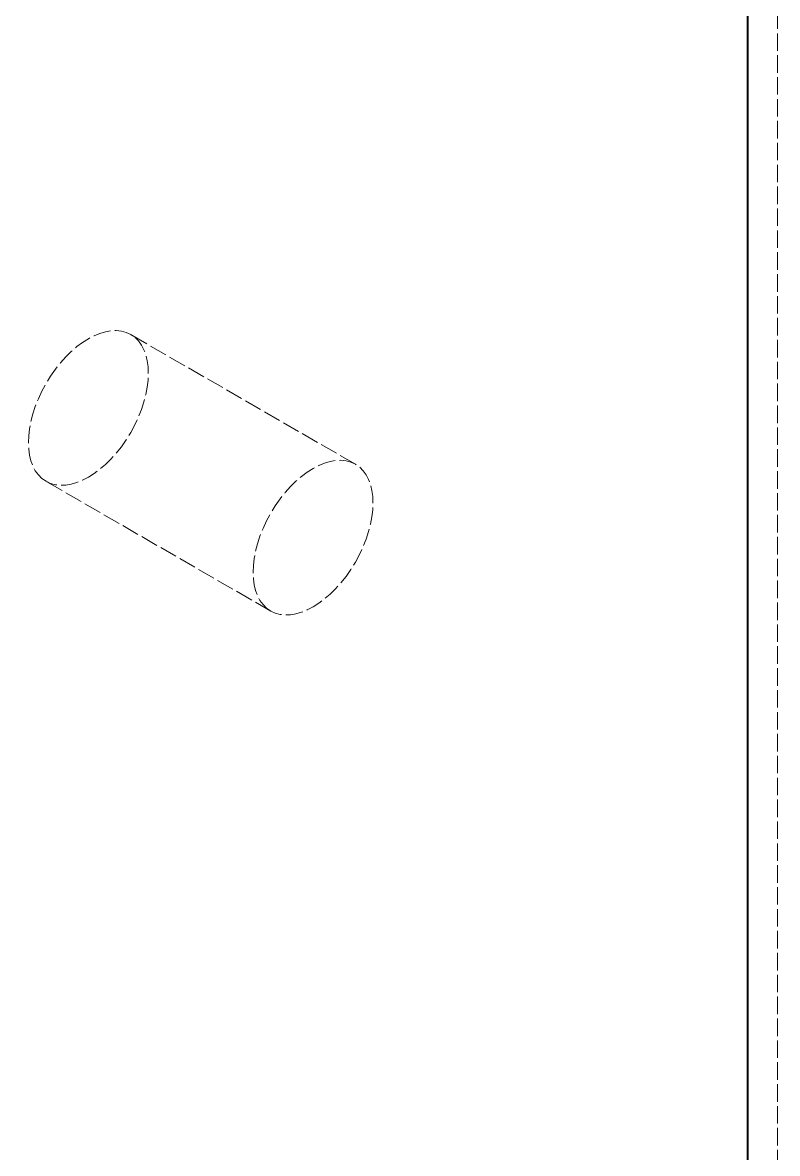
# Model space of a CAD drawing. Header units: millimetres. Extents: x 0 to 3567, y 0 to 2523.
# Drawn here: x 3231.59 to 3252.97, y 2151.39 to 2183.41 of the extents above; entities that cross this region are included whole.
import ezdxf

# ---------------------------------------------------------------- set-up
doc = ezdxf.new("R2010")
doc.units = ezdxf.units.MM
doc.header["$LTSCALE"] = 3
doc.linetypes.add('DASHED', pattern=[0.2067, 0.1654, -0.0413])
doc.layers.add('가려진 것(ISO)', color=2, linetype='DASHED', lineweight=18, true_color=0xffff00)
doc.layers.add('가시적인 것(ISO)', color=3, linetype='Continuous', lineweight=40, true_color=0x00ff00)

msp = doc.modelspace()

# ---------------------------------------------------------------- linework, layer by layer
at = {"layer": '가려진 것(ISO)'}
for p, q in [((3252.9691, 2121.8452), (3252.9691, 2222.7642)), ((3241.0169, 2170.9049), (3234.653, 2174.5791)), ((3238.6169, 2166.7479), (3232.253, 2170.4222))]:
    msp.add_line(p, q, dxfattribs=at)
for centre in [(3233.453, 2172.5006), (3239.8169, 2168.8264)]:
    msp.add_ellipse(centre, major_axis=(-1.2, -2.0785), ratio=0.5773503, dxfattribs=at)
at = {"layer": '가시적인 것(ISO)'}
msp.add_line((3252.1206, 2193.1443), (3252.1206, 2143.1557), dxfattribs=at)

doc.saveas('drawing.dxf')
